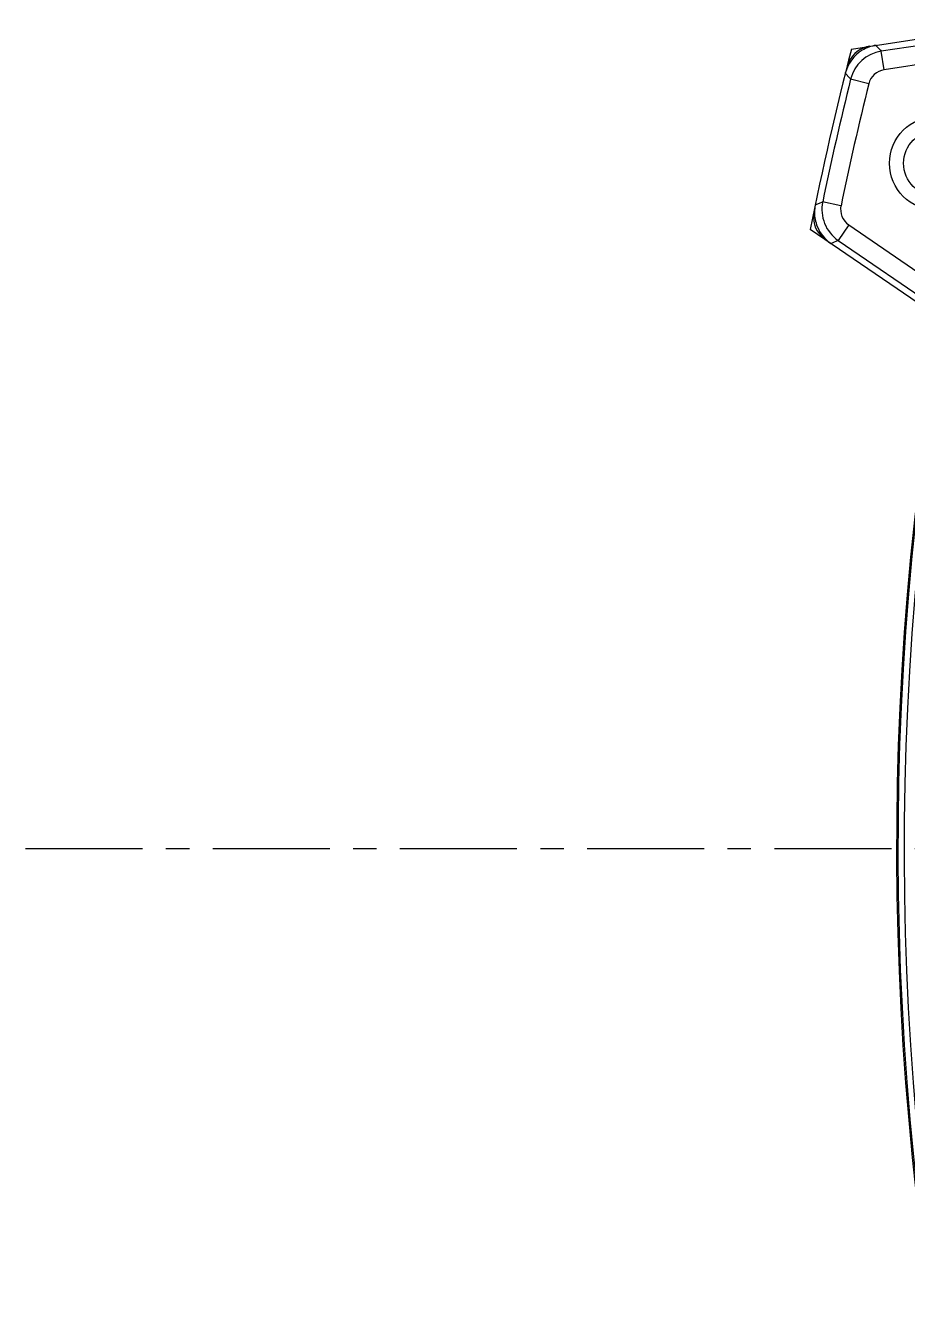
# Model space of a CAD drawing. Header units: millimetres. Extents: x -6 to 705, y -10 to 538.
# Drawn here: x 462.82 to 472.24, y 315.12 to 328.82 of the extents above; entities that cross this region are included whole.
import ezdxf

# ---------------------------------------------------------------- set-up
doc = ezdxf.new("R2010")
doc.units = ezdxf.units.MM
doc.linetypes.add('CENTER', pattern=[2, 1.25, -0.25, 0.25, -0.25])
doc.linetypes.add('HIDDEN', pattern=[9.525, 6.35, -3.175])
doc.layers.add('02___PRT_ALL_AXES', color=7, linetype='Continuous')
doc.layers.add('DEFAULT_2', color=8, linetype='HIDDEN')
doc.layers.add('\\M+5D6D0\\M+5D0C4\\M+5CFDF\\M+5B2E3', color=7, linetype='CENTER', lineweight=25)

msp = doc.modelspace()

# ---------------------------------------------------------------- linework, layer by layer
at = {"color": 0, "linetype": 'Continuous', "lineweight": -3}
for p, q in [((471.647, 328.567), (473.216, 328.806)), ((473.765, 328.817), (471.966, 328.544)), ((471.909, 328.607), (471.956, 328.555)), ((471.956, 328.555), (471.966, 328.544)), ((471.996, 328.346), (471.966, 328.544)), ((473.268, 328.54), (471.996, 328.346)), ((471.581, 328.309), (471.628, 328.257)), ((471.628, 328.257), (471.638, 328.245)), ((471.832, 328.197), (471.638, 328.245)), ((471.26, 326.903), (471.325, 326.929)), ((471.325, 326.929), (471.339, 326.935)), ((471.535, 326.894), (471.339, 326.935)), ((471.618, 326.689), (471.505, 326.524)), ((471.618, 326.689), (472.982, 325.756)), ((472.517, 325.746), (471.207, 326.641)), ((471.426, 326.492), (471.491, 326.518)), ((471.491, 326.518), (471.505, 326.524)), ((471.505, 326.524), (473.007, 325.497))]:
    msp.add_line(p, q, dxfattribs=at)
for centre, radius, start, end in [((471.888, 328.301), 0.3, 98.6209, 154.4207), ((471.97, 328.209), 0.403, 110.0573, 120.9603), ((471.97, 328.211), 0.401, 98.6966, 110.0954), ((504.629, 320.026), 34.07, 165.4818, 168.8039), ((471.969, 328.212), 0.4, 121.0525, 165.9321), ((472.026, 328.149), 0.4, 98.6559, 165.9973), ((471.889, 328.3), 0.3, 154.3492, 165.7634), ((472.026, 328.149), 0.2, 98.6463, 166.0069), ((504.629, 320.026), 33.999, 166.0104, 168.2753), ((504.629, 320.026), 33.799, 166.0104, 168.2753), ((471.731, 326.854), 0.4, 168.2884, 235.6298), ((471.54, 326.777), 0.3, 168.4466, 224.2558), ((471.653, 326.822), 0.401, 168.4094, 179.8073), ((471.655, 326.822), 0.403, 179.7692, 190.6716), ((471.731, 326.854), 0.2, 168.2788, 235.6394), ((471.651, 326.822), 0.399, 190.7345, 201.9458), ((471.652, 326.822), 0.4, 201.9558, 235.6468), ((471.541, 326.777), 0.3, 224.1842, 235.5892), ((504.629, 320.026), 32.486, 170.1901, 215.5241), ((504.629, 320.026), 32.5, 170.2196, 215.4947), ((504.629, 320.026), 32.419, 170.2303, 215.4839)]:
    msp.add_arc(centre, radius, start, end, dxfattribs=at)
at = {"layer": '02___PRT_ALL_AXES', "color": 0, "linetype": 'Continuous', "lineweight": -3}
msp.add_circle((472.554, 327.347), 0.5, dxfattribs=at)
at = {"layer": '\\M+5D6D0\\M+5D0C4\\M+5CFDF\\M+5B2E3', "color": 1}
msp.add_line((462.823, 320.026), (546.435, 320.026), dxfattribs=at)
at = {"layer": 'DEFAULT_2', "color": 0, "linetype": 'HIDDEN', "lineweight": -3}
msp.add_circle((472.554, 327.347), 0.35, dxfattribs=at)

doc.saveas('drawing.dxf')
